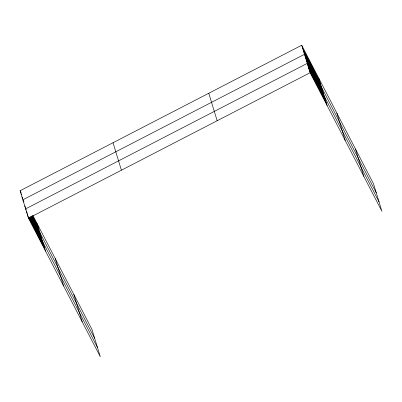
<?xml version="1.0" encoding="UTF-8"?>
<svg xmlns="http://www.w3.org/2000/svg" width="402" height="402" viewBox="0 0 402 402"><rect width="100%" height="100%" fill="white"/><g stroke="black" fill="none" stroke-linecap="round" stroke-linejoin="round"><path stroke-width="0.6" d="M32.894 215.427L91.907 329.278L100.294 356.745L28.487 218.216L20.1 190.744L301.706 45.255L373.513 183.784L381.9 211.256L310.093 72.722L301.706 45.255M28.487 218.216L310.093 72.722M302.626 48.275L319.685 81.184M303.55 51.3L320.61 84.204M376.282 192.849L304.475 54.32L22.869 199.809L24.004 202.005M305.394 57.34L322.454 90.249M306.319 60.36L323.374 93.269M379.051 201.915L307.239 63.385L25.638 208.874L26.205 209.975M307.952 65.717L325.012 98.626M308.666 68.054L325.726 100.962M309.379 70.39L326.439 103.299M20.1 190.744L21.236 192.94M21.025 193.769L21.592 194.864M32.396 215.708L38.079 226.673M21.944 196.789L22.798 198.432M31.894 215.985L39.004 229.698M31.396 216.266L94.676 338.343M30.899 216.542L40.848 235.738M24.713 205.854L25.567 207.497M30.401 216.824L41.773 238.763M29.899 217.1L97.445 347.408M26.346 211.211L27.2 212.854M29.477 217.246L43.406 244.12M27.06 213.547L27.914 215.191M29.05 217.387L44.119 246.451M27.773 215.879L44.833 248.788M355.443 148.931L363.835 176.398M336.831 113.017L345.217 140.489M318.761 78.164L327.153 105.631M208.774 93.269L217.16 120.736M113.027 142.735L121.419 170.202M73.842 294.42L82.229 321.891M55.225 258.511L63.611 285.978M37.16 223.653L45.547 251.124"/></g></svg>
